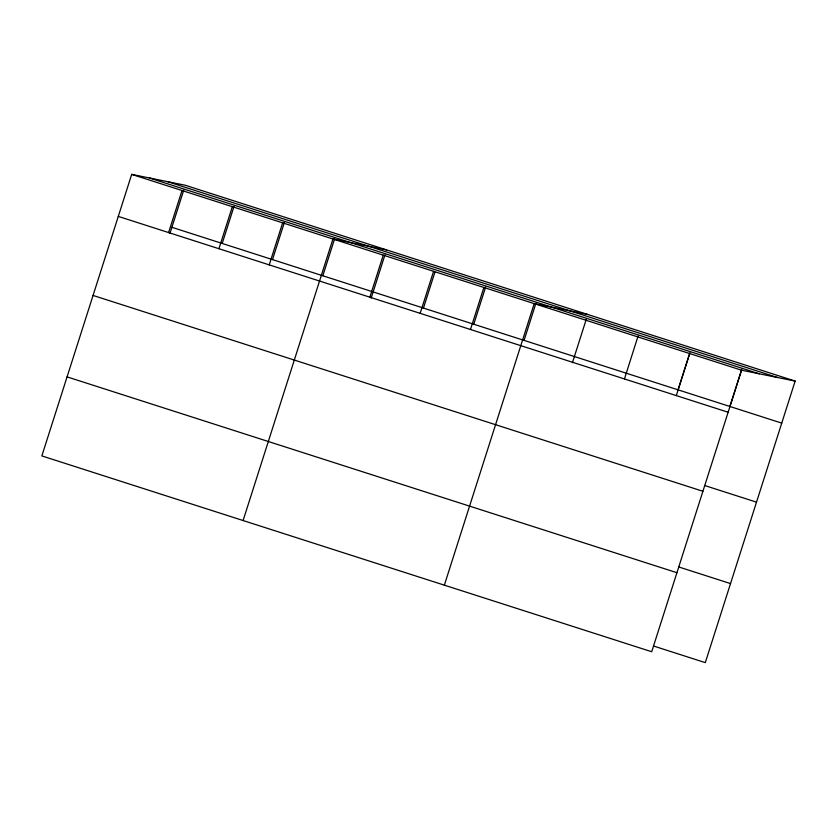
<?xml version="1.0" encoding="UTF-8"?>
<svg xmlns="http://www.w3.org/2000/svg" width="837" height="837" viewBox="0 0 837 837"><rect width="100%" height="100%" fill="white"/><g stroke="black" fill="none" stroke-linecap="round" stroke-linejoin="round"><path stroke-width="1.26" d="M795.15 381.086L185.301 185.259L131.702 174.368L41.85 455.914L651.699 651.741L741.551 370.205L795.15 381.086L705.298 662.632L653.467 645.986M168.593 232.56L182.016 190.533M169.911 233.471L183.721 190.208M218.907 248.725L232.33 206.687M222.203 243.452L234.036 206.362M269.221 264.879L282.634 222.841M272.506 259.606L284.35 222.516M243.096 520.53L332.948 238.995L386.548 249.886M322.82 275.76L334.664 238.671M369.849 297.187L383.262 255.149M371.168 298.098L384.978 254.825M420.164 313.341L433.576 271.314M423.449 308.079L434.895 272.224M470.478 329.496L483.891 287.468M473.763 324.233L485.596 287.143M444.353 585.157L534.205 303.622L587.804 314.503M524.077 340.387L535.91 303.297M572.414 362.714L586.224 319.452M624.454 378.952L638.056 336.097M678.064 389.833L689.897 352.743M676.296 395.598L689.709 353.559M729.895 406.479L741.739 369.389M167.609 181.671L777.458 377.497M149.384 177.967L759.232 373.794M131.702 174.368L741.551 370.205M171.888 227.298L781.737 423.124M118.289 216.406L728.138 412.243M704.67 485.512L756.512 502.158M93.064 295.44L702.913 491.277M678.681 566.942L730.523 583.588M67.075 376.88L676.924 572.707"/></g></svg>
